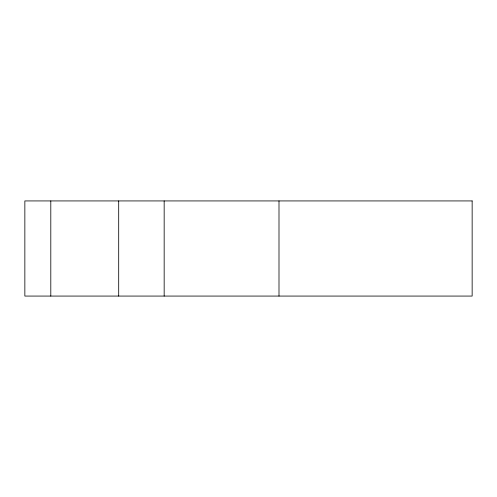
<?xml version="1.0" encoding="UTF-8"?>
<svg xmlns="http://www.w3.org/2000/svg" width="497" height="497" viewBox="0 0 497 497"><rect width="100%" height="100%" fill="white"/><g stroke="black" fill="none" stroke-linecap="round" stroke-linejoin="round"><path stroke-width="0.75" d="M278.997 200.931L278.997 296.069M164.165 200.931L164.165 296.069M118.696 200.931L118.696 296.069M50.8 200.931L50.8 296.069M472.15 200.931L24.85 200.931L24.85 296.069L472.15 296.069L472.15 200.931"/></g></svg>
